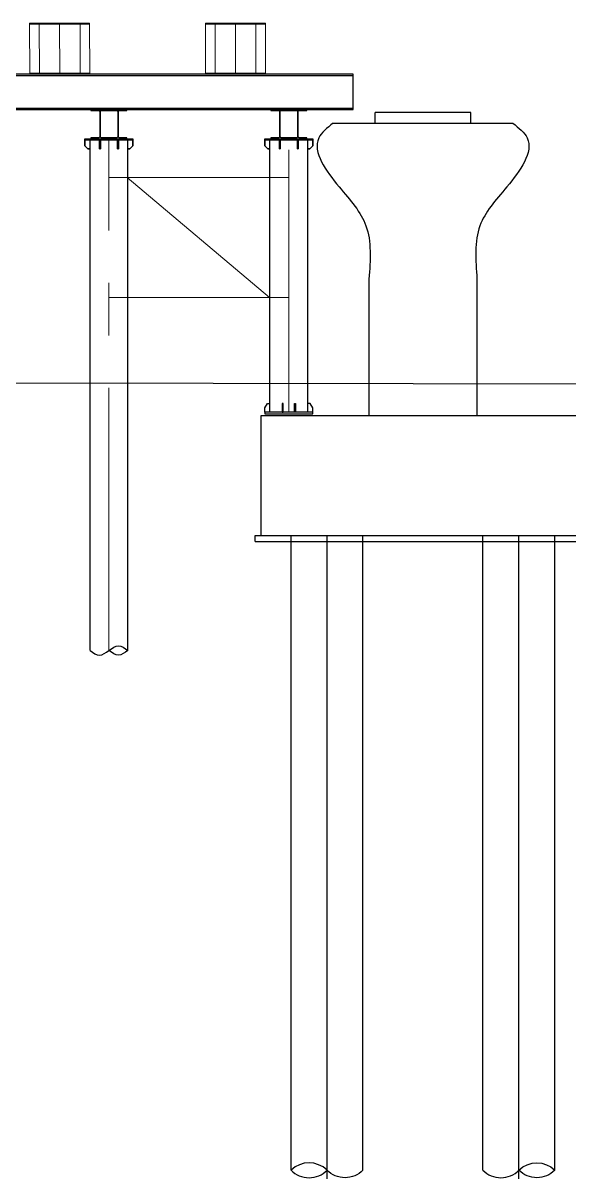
# Model space of a CAD drawing. Extents: x 1767995 to 4174245, y 542814 to 862564.
# Drawn here: x 2125503 to 2134607, y 729678 to 748940 of the extents above; entities that cross this region are included whole.
import ezdxf

# ---------------------------------------------------------------- set-up
doc = ezdxf.new("R2010")
doc.units = 0
doc.header["$LTSCALE"] = 3500
doc.linetypes.add('CENTER', pattern=[2, 1.25, -0.25, 0.25, -0.25])
for name, color, linetype, lineweight in [('1粗实线', 1, 'Continuous', 30), ('3中心线', 6, 'CENTER', 18), ('5文本', 7, 'Continuous', 15), ('6标注线', 7, 'Continuous', 13)]:
    doc.layers.add(name, color=color, linetype=linetype, lineweight=lineweight)
doc.layers.add('M_Prof', color=2, linetype='Continuous')
doc.layers.add('纵_地面线', color=30, linetype='Continuous')

# ---------------------------------------------------------------- blocks, each defined once
blk = doc.blocks.new('sdfsdff23ewr')
for p, q in [((5526005, 1460092), (5526005, 1460271)), ((5527597, 1460271), (5526005, 1460271)), ((5527597, 1460092), (5527597, 1460271)), ((5525301, 1460092), (5528301, 1460092)), ((5525301, 1460092), (5528301, 1460092)), ((5525901, 1457494), (5525901, 1455219)), ((5527701, 1457494), (5527701, 1455219)), ((5524101, 1453219), (5524101, 1455219)), ((5524101, 1455219), (5529501, 1455219)), ((5525801, 1455219), (5527801, 1455219)), ((5525801, 1455219), (5527801, 1455219)), ((5524001, 1453219), (5529601, 1453219)), ((5524001, 1453119), (5524001, 1453219)), ((5524101, 1453219), (5529501, 1453219)), ((5524601, 1442642), (5524601, 1453219)), ((5525201, 1442497), (5525201, 1453219)), ((5525801, 1442642), (5525801, 1453219)), ((5527801, 1442642), (5527801, 1453219)), ((5528401, 1442497), (5528401, 1453219)), ((5529001, 1442642), (5529001, 1453219)), ((5524001, 1453119), (5529601, 1453119))]:
    blk.add_line(p, q)
for points in [[(5525801, 1442642, -0.416), (5525201, 1442642, 0.408), (5524601, 1442642, 0.416), (5525201, 1442642, 0.416)], [(5527801, 1442642, 0.416), (5528401, 1442642, -0.408), (5529001, 1442642, -0.416), (5528401, 1442642, -0.416)]]:
    blk.add_lwpolyline(points, format="xyb")
for points in [[(5525301, 1460092), (5525063, 1459845), (5525401, 1459033), (5525851, 1458383), (5525901, 1457494)], [(5528301, 1460092), (5528540, 1459845), (5528202, 1459033), (5527752, 1458383), (5527701, 1457494)]]:
    blk.add_spline(points, degree=3)
blk = doc.blocks.new('sdfsf323gfgf')
at = {"layer": '6标注线', "color": 1}
for p, q in [((5488290, 1461760), (5488293, 1460908)), ((5488290, 1461760), (5489290, 1461760)), ((5488290, 1461740), (5489290, 1461740)), ((5489290, 1461760), (5489293, 1460908)), ((5488293, 1460928), (5489293, 1460928)), ((5488293, 1460908), (5489293, 1460908))]:
    blk.add_line(p, q, dxfattribs=at)
at = {"layer": '6标注线'}
for p, q in [((5488453, 1460928), (5488450, 1461740)), ((5488793, 1460928), (5488790, 1461740)), ((5489133, 1460928), (5489130, 1461740))]:
    blk.add_line(p, q, dxfattribs=at)
blk = doc.blocks.new('sdfsdf43')
at = {"layer": '1粗实线'}
for p, q in [((6480062, 1534999), (6480062, 1543510)), ((6480692, 1534999), (6480692, 1543510)), ((6483062, 1538969), (6483062, 1543510)), ((6483692, 1538969), (6483692, 1543510))]:
    blk.add_line(p, q, dxfattribs=at)
for points in [[(6427881, 1544014), (6484448, 1544014), (6484448, 1544602), (6427881, 1544602)], [(6480062, 1543360), (6480027, 1543360), (6479977, 1543410), (6479977, 1543510), (6479977, 1543410), (6480027, 1543360)], [(6479977, 1543510), (6480777, 1543510)], [(6480233, 1543510), (6480233, 1543360), (6480221, 1543360), (6480221, 1543510), (6480221, 1543360), (6480233, 1543360)], [(6480533, 1543510), (6480533, 1543360), (6480521, 1543360), (6480521, 1543510), (6480521, 1543360), (6480533, 1543360)], [(6480777, 1543410), (6480727, 1543360), (6480777, 1543410), (6480777, 1543510)], [(6483062, 1543360), (6483027, 1543360), (6482977, 1543410), (6482977, 1543510), (6482977, 1543410), (6483027, 1543360)], [(6482977, 1543510), (6483777, 1543510)], [(6483233, 1543510), (6483233, 1543360), (6483221, 1543360), (6483221, 1543510), (6483221, 1543360), (6483233, 1543360)], [(6483533, 1543510), (6483533, 1543360), (6483521, 1543360), (6483521, 1543510), (6483521, 1543360), (6483533, 1543360)], [(6483777, 1543410), (6483727, 1543360), (6483777, 1543410), (6483777, 1543510)], [(6480727, 1543360), (6480692, 1543360)], [(6483727, 1543360), (6483692, 1543360)], [(6483266, 1538969), (6483283, 1538969), (6483283, 1539115), (6483266, 1539115)], [(6483486, 1538969), (6483469, 1538969), (6483469, 1539115), (6483486, 1539115)]]:
    blk.add_lwpolyline(points, close=True, dxfattribs=at)
for points in [[(6479977, 1543526), (6479977, 1543510), (6479977, 1543526), (6480777, 1543526), (6480777, 1543510), (6480777, 1543526)], [(6482977, 1543526), (6482977, 1543510), (6482977, 1543526), (6483777, 1543526), (6483777, 1543510), (6483777, 1543526)], [(6483778, 1538969), (6482976, 1538969), (6482976, 1538940), (6483778, 1538940), (6483778, 1538969), (6483778, 1539042), (6483732, 1539115), (6483686, 1539115)], [(6482976, 1538969), (6482976, 1539042), (6483022, 1539115), (6483068, 1539115)]]:
    blk.add_lwpolyline(points, dxfattribs=at)
at = {"layer": '3中心线'}
for p, q in [((6480377, 1534999), (6480377, 1543510)), ((6483377, 1538969), (6483377, 1543510)), ((6483377, 1542880), (6480377, 1542880)), ((6483057, 1540880), (6480680, 1542880)), ((6483377, 1540880), (6480377, 1540880))]:
    blk.add_line(p, q, dxfattribs=at)
at = {"layer": 'M_Prof'}
for p, q in [((6427881, 1544582), (6484448, 1544582)), ((6427881, 1544034), (6484448, 1544034))]:
    blk.add_line(p, q, dxfattribs=at)
for points in [[(6480077, 1543526), (6480377, 1543526), (6480377, 1543544), (6480246, 1543544, -0.414214), (6480233, 1543557), (6480233, 1543983, -0.414214), (6480246, 1543996), (6480377, 1543996), (6480377, 1544014), (6480077, 1544014), (6480077, 1543996), (6480209, 1543996, -0.414214), (6480222, 1543983), (6480222, 1543557, -0.414214), (6480209, 1543544), (6480077, 1543544)], [(6480377, 1543526), (6480677, 1543526), (6480677, 1543544), (6480546, 1543544, -0.414214), (6480533, 1543557), (6480533, 1543983, -0.414214), (6480546, 1543996), (6480677, 1543996), (6480677, 1544014), (6480377, 1544014), (6480377, 1543996), (6480509, 1543996, -0.414214), (6480522, 1543983), (6480522, 1543557, -0.414214), (6480509, 1543544), (6480377, 1543544)], [(6483077, 1543526), (6483377, 1543526), (6483377, 1543544), (6483246, 1543544, -0.414214), (6483233, 1543557), (6483233, 1543983, -0.414214), (6483246, 1543996), (6483377, 1543996), (6483377, 1544014), (6483077, 1544014), (6483077, 1543996), (6483209, 1543996, -0.414214), (6483222, 1543983), (6483222, 1543557, -0.414214), (6483209, 1543544), (6483077, 1543544)], [(6483377, 1543526), (6483677, 1543526), (6483677, 1543544), (6483546, 1543544, -0.414214), (6483533, 1543557), (6483533, 1543983, -0.414214), (6483546, 1543996), (6483677, 1543996), (6483677, 1544014), (6483377, 1544014), (6483377, 1543996), (6483509, 1543996, -0.414214), (6483522, 1543983), (6483522, 1543557, -0.414214), (6483509, 1543544), (6483377, 1543544)]]:
    blk.add_lwpolyline(points, format="xyb", close=True, dxfattribs=at)
for points in [[(6480062, 1534999), (6480220, 1534920), (6480377, 1534999), (6480535, 1535078), (6480692, 1534999)], [(6480692, 1534999), (6480535, 1534920), (6480377, 1534999)]]:
    blk.add_spline(points, degree=3, dxfattribs=at)
at = {"layer": '5文本'}
for p in [(990764, 83694), (993696, 83694)]:
    blk.add_blockref('sdfsf323gfgf', p, dxfattribs=at)

msp = doc.modelspace()

# ---------------------------------------------------------------- linework, layer by layer
at = {"layer": '纵_地面线', "color": 5, "flags": 128}
msp.add_lwpolyline([(2082172.8, 742202.9), (2088672.8, 743317.7), (2098672.8, 743636.7), (2108672.8, 743113.7), (2118672.8, 742947.7), (2128672.8, 742938.7), (2138672.8, 742924.7), (2148672.8, 742855.7), (2158672.8, 742652.7), (2168672.8, 742619.7), (2178672.8, 742789.7), (2188672.8, 742873.7), (2198672.8, 742956.7), (2208672.8, 743019.7), (2218672.8, 743015.7), (2222300.4, 743018.6)], dxfattribs=at)

# ---------------------------------------------------------------- block references
msp.add_blockref('sdfsdff23ewr', (-3394628.7, -712819.3))
at = {"layer": '3中心线'}
msp.add_blockref('sdfsdf43', (-4353441.3, -796513.3), dxfattribs=at)

doc.saveas('drawing.dxf')
